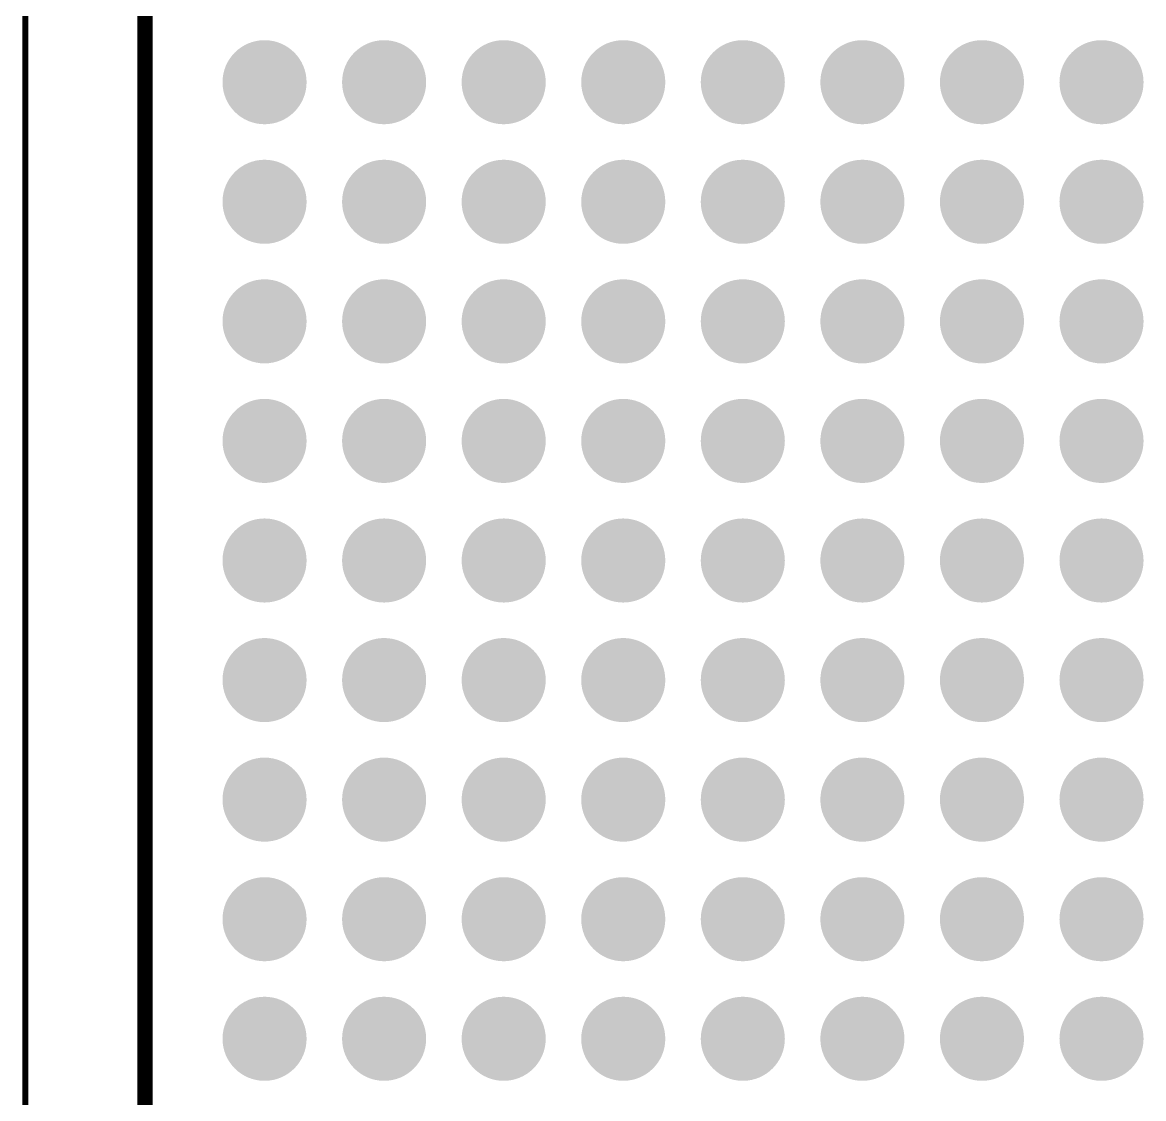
# Model space of a CAD drawing. Header units: inches. Extents: x -6.4 to 91.8, y -6.4 to 92.5.
# Drawn here: x 27.95 to 37.32, y 28.6 to 37.6 of the extents above; entities that cross this region are included whole.
import ezdxf

# ---------------------------------------------------------------- set-up
doc = ezdxf.new("R2010")
doc.units = ezdxf.units.IN
for name, color, linetype in [('Mechanical 13', 56, 'Continuous'), ('Mechanical 15', 56, 'Continuous'), ('TOP', 1, 'Continuous'), ('Top Paste', 8, 'Continuous'), ('Top Solder', 216, 'Continuous')]:
    doc.layers.add(name, color=color, linetype=linetype)

msp = doc.modelspace()

# ---------------------------------------------------------------- hatches: boundary and pattern name
at = {"layer": 'TOP'}
h = msp.add_hatch(color=1, dxfattribs=at)
edge = h.paths.add_edge_path()
edge.add_arc((29.972, 37.102), 0.25, 0, 360)
h = msp.add_hatch(color=1, dxfattribs=at)
edge = h.paths.add_edge_path()
edge.add_arc((30.972, 37.102), 0.25, 0, 360)
h = msp.add_hatch(color=1, dxfattribs=at)
edge = h.paths.add_edge_path()
edge.add_arc((31.972, 37.102), 0.25, 0, 360)
h = msp.add_hatch(color=1, dxfattribs=at)
edge = h.paths.add_edge_path()
edge.add_arc((32.972, 37.102), 0.25, 0, 360)
h = msp.add_hatch(color=1, dxfattribs=at)
edge = h.paths.add_edge_path()
edge.add_arc((33.972, 37.102), 0.25, 0, 360)
h = msp.add_hatch(color=1, dxfattribs=at)
edge = h.paths.add_edge_path()
edge.add_arc((34.972, 37.102), 0.25, 0, 360)
h = msp.add_hatch(color=1, dxfattribs=at)
edge = h.paths.add_edge_path()
edge.add_arc((35.972, 37.102), 0.25, 0, 360)
h = msp.add_hatch(color=1, dxfattribs=at)
edge = h.paths.add_edge_path()
edge.add_arc((36.972, 37.102), 0.25, 0, 360)
h = msp.add_hatch(color=1, dxfattribs=at)
edge = h.paths.add_edge_path()
edge.add_arc((29.972, 36.102), 0.25, 0, 360)
h = msp.add_hatch(color=1, dxfattribs=at)
edge = h.paths.add_edge_path()
edge.add_arc((30.972, 36.102), 0.25, 0, 360)
h = msp.add_hatch(color=1, dxfattribs=at)
edge = h.paths.add_edge_path()
edge.add_arc((31.972, 36.102), 0.25, 0, 360)
h = msp.add_hatch(color=1, dxfattribs=at)
edge = h.paths.add_edge_path()
edge.add_arc((32.972, 36.102), 0.25, 0, 360)
h = msp.add_hatch(color=1, dxfattribs=at)
edge = h.paths.add_edge_path()
edge.add_arc((33.972, 36.102), 0.25, 0, 360)
h = msp.add_hatch(color=1, dxfattribs=at)
edge = h.paths.add_edge_path()
edge.add_arc((34.972, 36.102), 0.25, 0, 360)
h = msp.add_hatch(color=1, dxfattribs=at)
edge = h.paths.add_edge_path()
edge.add_arc((35.972, 36.102), 0.25, 0, 360)
h = msp.add_hatch(color=1, dxfattribs=at)
edge = h.paths.add_edge_path()
edge.add_arc((36.972, 36.102), 0.25, 0, 360)
h = msp.add_hatch(color=1, dxfattribs=at)
edge = h.paths.add_edge_path()
edge.add_arc((29.972, 35.102), 0.25, 0, 360)
h = msp.add_hatch(color=1, dxfattribs=at)
edge = h.paths.add_edge_path()
edge.add_arc((30.972, 35.102), 0.25, 0, 360)
h = msp.add_hatch(color=1, dxfattribs=at)
edge = h.paths.add_edge_path()
edge.add_arc((31.972, 35.102), 0.25, 0, 360)
h = msp.add_hatch(color=1, dxfattribs=at)
edge = h.paths.add_edge_path()
edge.add_arc((32.972, 35.102), 0.25, 0, 360)
h = msp.add_hatch(color=1, dxfattribs=at)
edge = h.paths.add_edge_path()
edge.add_arc((33.972, 35.102), 0.25, 0, 360)
h = msp.add_hatch(color=1, dxfattribs=at)
edge = h.paths.add_edge_path()
edge.add_arc((34.972, 35.102), 0.25, 0, 360)
h = msp.add_hatch(color=1, dxfattribs=at)
edge = h.paths.add_edge_path()
edge.add_arc((35.972, 35.102), 0.25, 0, 360)
h = msp.add_hatch(color=1, dxfattribs=at)
edge = h.paths.add_edge_path()
edge.add_arc((36.972, 35.102), 0.25, 0, 360)
h = msp.add_hatch(color=1, dxfattribs=at)
edge = h.paths.add_edge_path()
edge.add_arc((29.972, 34.102), 0.25, 0, 360)
h = msp.add_hatch(color=1, dxfattribs=at)
edge = h.paths.add_edge_path()
edge.add_arc((30.972, 34.102), 0.25, 0, 360)
h = msp.add_hatch(color=1, dxfattribs=at)
edge = h.paths.add_edge_path()
edge.add_arc((31.972, 34.102), 0.25, 0, 360)
h = msp.add_hatch(color=1, dxfattribs=at)
edge = h.paths.add_edge_path()
edge.add_arc((32.972, 34.102), 0.25, 0, 360)
h = msp.add_hatch(color=1, dxfattribs=at)
edge = h.paths.add_edge_path()
edge.add_arc((33.972, 34.102), 0.25, 0, 360)
h = msp.add_hatch(color=1, dxfattribs=at)
edge = h.paths.add_edge_path()
edge.add_arc((34.972, 34.102), 0.25, 0, 360)
h = msp.add_hatch(color=1, dxfattribs=at)
edge = h.paths.add_edge_path()
edge.add_arc((35.972, 34.102), 0.25, 0, 360)
h = msp.add_hatch(color=1, dxfattribs=at)
edge = h.paths.add_edge_path()
edge.add_arc((36.972, 34.102), 0.25, 0, 360)
h = msp.add_hatch(color=1, dxfattribs=at)
edge = h.paths.add_edge_path()
edge.add_arc((29.972, 33.102), 0.25, 0, 360)
h = msp.add_hatch(color=1, dxfattribs=at)
edge = h.paths.add_edge_path()
edge.add_arc((30.972, 33.102), 0.25, 0, 360)
h = msp.add_hatch(color=1, dxfattribs=at)
edge = h.paths.add_edge_path()
edge.add_arc((31.972, 33.102), 0.25, 0, 360)
h = msp.add_hatch(color=1, dxfattribs=at)
edge = h.paths.add_edge_path()
edge.add_arc((32.972, 33.102), 0.25, 0, 360)
h = msp.add_hatch(color=1, dxfattribs=at)
edge = h.paths.add_edge_path()
edge.add_arc((33.972, 33.102), 0.25, 0, 360)
h = msp.add_hatch(color=1, dxfattribs=at)
edge = h.paths.add_edge_path()
edge.add_arc((34.972, 33.102), 0.25, 0, 360)
h = msp.add_hatch(color=1, dxfattribs=at)
edge = h.paths.add_edge_path()
edge.add_arc((35.972, 33.102), 0.25, 0, 360)
h = msp.add_hatch(color=1, dxfattribs=at)
edge = h.paths.add_edge_path()
edge.add_arc((36.972, 33.102), 0.25, 0, 360)
h = msp.add_hatch(color=1, dxfattribs=at)
edge = h.paths.add_edge_path()
edge.add_arc((29.972, 32.102), 0.25, 0, 360)
h = msp.add_hatch(color=1, dxfattribs=at)
edge = h.paths.add_edge_path()
edge.add_arc((30.972, 32.102), 0.25, 0, 360)
h = msp.add_hatch(color=1, dxfattribs=at)
edge = h.paths.add_edge_path()
edge.add_arc((31.972, 32.102), 0.25, 0, 360)
h = msp.add_hatch(color=1, dxfattribs=at)
edge = h.paths.add_edge_path()
edge.add_arc((32.972, 32.102), 0.25, 0, 360)
h = msp.add_hatch(color=1, dxfattribs=at)
edge = h.paths.add_edge_path()
edge.add_arc((33.972, 32.102), 0.25, 0, 360)
h = msp.add_hatch(color=1, dxfattribs=at)
edge = h.paths.add_edge_path()
edge.add_arc((34.972, 32.102), 0.25, 0, 360)
h = msp.add_hatch(color=1, dxfattribs=at)
edge = h.paths.add_edge_path()
edge.add_arc((35.972, 32.102), 0.25, 0, 360)
h = msp.add_hatch(color=1, dxfattribs=at)
edge = h.paths.add_edge_path()
edge.add_arc((36.972, 32.102), 0.25, 0, 360)
h = msp.add_hatch(color=1, dxfattribs=at)
edge = h.paths.add_edge_path()
edge.add_arc((29.972, 31.102), 0.25, 0, 360)
h = msp.add_hatch(color=1, dxfattribs=at)
edge = h.paths.add_edge_path()
edge.add_arc((30.972, 31.102), 0.25, 0, 360)
h = msp.add_hatch(color=1, dxfattribs=at)
edge = h.paths.add_edge_path()
edge.add_arc((31.972, 31.102), 0.25, 0, 360)
h = msp.add_hatch(color=1, dxfattribs=at)
edge = h.paths.add_edge_path()
edge.add_arc((32.972, 31.102), 0.25, 0, 360)
h = msp.add_hatch(color=1, dxfattribs=at)
edge = h.paths.add_edge_path()
edge.add_arc((33.972, 31.102), 0.25, 0, 360)
h = msp.add_hatch(color=1, dxfattribs=at)
edge = h.paths.add_edge_path()
edge.add_arc((34.972, 31.102), 0.25, 0, 360)
h = msp.add_hatch(color=1, dxfattribs=at)
edge = h.paths.add_edge_path()
edge.add_arc((35.972, 31.102), 0.25, 0, 360)
h = msp.add_hatch(color=1, dxfattribs=at)
edge = h.paths.add_edge_path()
edge.add_arc((36.972, 31.102), 0.25, 0, 360)
h = msp.add_hatch(color=1, dxfattribs=at)
edge = h.paths.add_edge_path()
edge.add_arc((29.972, 30.102), 0.25, 0, 360)
h = msp.add_hatch(color=1, dxfattribs=at)
edge = h.paths.add_edge_path()
edge.add_arc((30.972, 30.102), 0.25, 0, 360)
h = msp.add_hatch(color=1, dxfattribs=at)
edge = h.paths.add_edge_path()
edge.add_arc((31.972, 30.102), 0.25, 0, 360)
h = msp.add_hatch(color=1, dxfattribs=at)
edge = h.paths.add_edge_path()
edge.add_arc((32.972, 30.102), 0.25, 0, 360)
h = msp.add_hatch(color=1, dxfattribs=at)
edge = h.paths.add_edge_path()
edge.add_arc((33.972, 30.102), 0.25, 0, 360)
h = msp.add_hatch(color=1, dxfattribs=at)
edge = h.paths.add_edge_path()
edge.add_arc((34.972, 30.102), 0.25, 0, 360)
h = msp.add_hatch(color=1, dxfattribs=at)
edge = h.paths.add_edge_path()
edge.add_arc((35.972, 30.102), 0.25, 0, 360)
h = msp.add_hatch(color=1, dxfattribs=at)
edge = h.paths.add_edge_path()
edge.add_arc((36.972, 30.102), 0.25, 0, 360)
h = msp.add_hatch(color=1, dxfattribs=at)
edge = h.paths.add_edge_path()
edge.add_arc((29.972, 29.102), 0.25, 0, 360)
h = msp.add_hatch(color=1, dxfattribs=at)
edge = h.paths.add_edge_path()
edge.add_arc((30.972, 29.102), 0.25, 0, 360)
h = msp.add_hatch(color=1, dxfattribs=at)
edge = h.paths.add_edge_path()
edge.add_arc((31.972, 29.102), 0.25, 0, 360)
h = msp.add_hatch(color=1, dxfattribs=at)
edge = h.paths.add_edge_path()
edge.add_arc((32.972, 29.102), 0.25, 0, 360)
h = msp.add_hatch(color=1, dxfattribs=at)
edge = h.paths.add_edge_path()
edge.add_arc((33.972, 29.102), 0.25, 0, 360)
h = msp.add_hatch(color=1, dxfattribs=at)
edge = h.paths.add_edge_path()
edge.add_arc((34.972, 29.102), 0.25, 0, 360)
h = msp.add_hatch(color=1, dxfattribs=at)
edge = h.paths.add_edge_path()
edge.add_arc((35.972, 29.102), 0.25, 0, 360)
h = msp.add_hatch(color=1, dxfattribs=at)
edge = h.paths.add_edge_path()
edge.add_arc((36.972, 29.102), 0.25, 0, 360)
at = {"layer": 'Top Paste'}
h = msp.add_hatch(color=8, dxfattribs=at)
edge = h.paths.add_edge_path()
edge.add_arc((29.972, 37.102), 0.25, 0, 360)
h = msp.add_hatch(color=8, dxfattribs=at)
edge = h.paths.add_edge_path()
edge.add_arc((30.972, 37.102), 0.25, 0, 360)
h = msp.add_hatch(color=8, dxfattribs=at)
edge = h.paths.add_edge_path()
edge.add_arc((31.972, 37.102), 0.25, 0, 360)
h = msp.add_hatch(color=8, dxfattribs=at)
edge = h.paths.add_edge_path()
edge.add_arc((32.972, 37.102), 0.25, 0, 360)
h = msp.add_hatch(color=8, dxfattribs=at)
edge = h.paths.add_edge_path()
edge.add_arc((33.972, 37.102), 0.25, 0, 360)
h = msp.add_hatch(color=8, dxfattribs=at)
edge = h.paths.add_edge_path()
edge.add_arc((34.972, 37.102), 0.25, 0, 360)
h = msp.add_hatch(color=8, dxfattribs=at)
edge = h.paths.add_edge_path()
edge.add_arc((35.972, 37.102), 0.25, 0, 360)
h = msp.add_hatch(color=8, dxfattribs=at)
edge = h.paths.add_edge_path()
edge.add_arc((36.972, 37.102), 0.25, 0, 360)
h = msp.add_hatch(color=8, dxfattribs=at)
edge = h.paths.add_edge_path()
edge.add_arc((29.972, 36.102), 0.25, 0, 360)
h = msp.add_hatch(color=8, dxfattribs=at)
edge = h.paths.add_edge_path()
edge.add_arc((30.972, 36.102), 0.25, 0, 360)
h = msp.add_hatch(color=8, dxfattribs=at)
edge = h.paths.add_edge_path()
edge.add_arc((31.972, 36.102), 0.25, 0, 360)
h = msp.add_hatch(color=8, dxfattribs=at)
edge = h.paths.add_edge_path()
edge.add_arc((32.972, 36.102), 0.25, 0, 360)
h = msp.add_hatch(color=8, dxfattribs=at)
edge = h.paths.add_edge_path()
edge.add_arc((33.972, 36.102), 0.25, 0, 360)
h = msp.add_hatch(color=8, dxfattribs=at)
edge = h.paths.add_edge_path()
edge.add_arc((34.972, 36.102), 0.25, 0, 360)
h = msp.add_hatch(color=8, dxfattribs=at)
edge = h.paths.add_edge_path()
edge.add_arc((35.972, 36.102), 0.25, 0, 360)
h = msp.add_hatch(color=8, dxfattribs=at)
edge = h.paths.add_edge_path()
edge.add_arc((36.972, 36.102), 0.25, 0, 360)
h = msp.add_hatch(color=8, dxfattribs=at)
edge = h.paths.add_edge_path()
edge.add_arc((29.972, 35.102), 0.25, 0, 360)
h = msp.add_hatch(color=8, dxfattribs=at)
edge = h.paths.add_edge_path()
edge.add_arc((30.972, 35.102), 0.25, 0, 360)
h = msp.add_hatch(color=8, dxfattribs=at)
edge = h.paths.add_edge_path()
edge.add_arc((31.972, 35.102), 0.25, 0, 360)
h = msp.add_hatch(color=8, dxfattribs=at)
edge = h.paths.add_edge_path()
edge.add_arc((32.972, 35.102), 0.25, 0, 360)
h = msp.add_hatch(color=8, dxfattribs=at)
edge = h.paths.add_edge_path()
edge.add_arc((33.972, 35.102), 0.25, 0, 360)
h = msp.add_hatch(color=8, dxfattribs=at)
edge = h.paths.add_edge_path()
edge.add_arc((34.972, 35.102), 0.25, 0, 360)
h = msp.add_hatch(color=8, dxfattribs=at)
edge = h.paths.add_edge_path()
edge.add_arc((35.972, 35.102), 0.25, 0, 360)
h = msp.add_hatch(color=8, dxfattribs=at)
edge = h.paths.add_edge_path()
edge.add_arc((36.972, 35.102), 0.25, 0, 360)
h = msp.add_hatch(color=8, dxfattribs=at)
edge = h.paths.add_edge_path()
edge.add_arc((29.972, 34.102), 0.25, 0, 360)
h = msp.add_hatch(color=8, dxfattribs=at)
edge = h.paths.add_edge_path()
edge.add_arc((30.972, 34.102), 0.25, 0, 360)
h = msp.add_hatch(color=8, dxfattribs=at)
edge = h.paths.add_edge_path()
edge.add_arc((31.972, 34.102), 0.25, 0, 360)
h = msp.add_hatch(color=8, dxfattribs=at)
edge = h.paths.add_edge_path()
edge.add_arc((32.972, 34.102), 0.25, 0, 360)
h = msp.add_hatch(color=8, dxfattribs=at)
edge = h.paths.add_edge_path()
edge.add_arc((33.972, 34.102), 0.25, 0, 360)
h = msp.add_hatch(color=8, dxfattribs=at)
edge = h.paths.add_edge_path()
edge.add_arc((34.972, 34.102), 0.25, 0, 360)
h = msp.add_hatch(color=8, dxfattribs=at)
edge = h.paths.add_edge_path()
edge.add_arc((35.972, 34.102), 0.25, 0, 360)
h = msp.add_hatch(color=8, dxfattribs=at)
edge = h.paths.add_edge_path()
edge.add_arc((36.972, 34.102), 0.25, 0, 360)
h = msp.add_hatch(color=8, dxfattribs=at)
edge = h.paths.add_edge_path()
edge.add_arc((29.972, 33.102), 0.25, 0, 360)
h = msp.add_hatch(color=8, dxfattribs=at)
edge = h.paths.add_edge_path()
edge.add_arc((30.972, 33.102), 0.25, 0, 360)
h = msp.add_hatch(color=8, dxfattribs=at)
edge = h.paths.add_edge_path()
edge.add_arc((31.972, 33.102), 0.25, 0, 360)
h = msp.add_hatch(color=8, dxfattribs=at)
edge = h.paths.add_edge_path()
edge.add_arc((32.972, 33.102), 0.25, 0, 360)
h = msp.add_hatch(color=8, dxfattribs=at)
edge = h.paths.add_edge_path()
edge.add_arc((33.972, 33.102), 0.25, 0, 360)
h = msp.add_hatch(color=8, dxfattribs=at)
edge = h.paths.add_edge_path()
edge.add_arc((34.972, 33.102), 0.25, 0, 360)
h = msp.add_hatch(color=8, dxfattribs=at)
edge = h.paths.add_edge_path()
edge.add_arc((35.972, 33.102), 0.25, 0, 360)
h = msp.add_hatch(color=8, dxfattribs=at)
edge = h.paths.add_edge_path()
edge.add_arc((36.972, 33.102), 0.25, 0, 360)
h = msp.add_hatch(color=8, dxfattribs=at)
edge = h.paths.add_edge_path()
edge.add_arc((29.972, 32.102), 0.25, 0, 360)
h = msp.add_hatch(color=8, dxfattribs=at)
edge = h.paths.add_edge_path()
edge.add_arc((30.972, 32.102), 0.25, 0, 360)
h = msp.add_hatch(color=8, dxfattribs=at)
edge = h.paths.add_edge_path()
edge.add_arc((31.972, 32.102), 0.25, 0, 360)
h = msp.add_hatch(color=8, dxfattribs=at)
edge = h.paths.add_edge_path()
edge.add_arc((32.972, 32.102), 0.25, 0, 360)
h = msp.add_hatch(color=8, dxfattribs=at)
edge = h.paths.add_edge_path()
edge.add_arc((33.972, 32.102), 0.25, 0, 360)
h = msp.add_hatch(color=8, dxfattribs=at)
edge = h.paths.add_edge_path()
edge.add_arc((34.972, 32.102), 0.25, 0, 360)
h = msp.add_hatch(color=8, dxfattribs=at)
edge = h.paths.add_edge_path()
edge.add_arc((35.972, 32.102), 0.25, 0, 360)
h = msp.add_hatch(color=8, dxfattribs=at)
edge = h.paths.add_edge_path()
edge.add_arc((36.972, 32.102), 0.25, 0, 360)
h = msp.add_hatch(color=8, dxfattribs=at)
edge = h.paths.add_edge_path()
edge.add_arc((29.972, 31.102), 0.25, 0, 360)
h = msp.add_hatch(color=8, dxfattribs=at)
edge = h.paths.add_edge_path()
edge.add_arc((30.972, 31.102), 0.25, 0, 360)
h = msp.add_hatch(color=8, dxfattribs=at)
edge = h.paths.add_edge_path()
edge.add_arc((31.972, 31.102), 0.25, 0, 360)
h = msp.add_hatch(color=8, dxfattribs=at)
edge = h.paths.add_edge_path()
edge.add_arc((32.972, 31.102), 0.25, 0, 360)
h = msp.add_hatch(color=8, dxfattribs=at)
edge = h.paths.add_edge_path()
edge.add_arc((33.972, 31.102), 0.25, 0, 360)
h = msp.add_hatch(color=8, dxfattribs=at)
edge = h.paths.add_edge_path()
edge.add_arc((34.972, 31.102), 0.25, 0, 360)
h = msp.add_hatch(color=8, dxfattribs=at)
edge = h.paths.add_edge_path()
edge.add_arc((35.972, 31.102), 0.25, 0, 360)
h = msp.add_hatch(color=8, dxfattribs=at)
edge = h.paths.add_edge_path()
edge.add_arc((36.972, 31.102), 0.25, 0, 360)
h = msp.add_hatch(color=8, dxfattribs=at)
edge = h.paths.add_edge_path()
edge.add_arc((29.972, 30.102), 0.25, 0, 360)
h = msp.add_hatch(color=8, dxfattribs=at)
edge = h.paths.add_edge_path()
edge.add_arc((30.972, 30.102), 0.25, 0, 360)
h = msp.add_hatch(color=8, dxfattribs=at)
edge = h.paths.add_edge_path()
edge.add_arc((31.972, 30.102), 0.25, 0, 360)
h = msp.add_hatch(color=8, dxfattribs=at)
edge = h.paths.add_edge_path()
edge.add_arc((32.972, 30.102), 0.25, 0, 360)
h = msp.add_hatch(color=8, dxfattribs=at)
edge = h.paths.add_edge_path()
edge.add_arc((33.972, 30.102), 0.25, 0, 360)
h = msp.add_hatch(color=8, dxfattribs=at)
edge = h.paths.add_edge_path()
edge.add_arc((34.972, 30.102), 0.25, 0, 360)
h = msp.add_hatch(color=8, dxfattribs=at)
edge = h.paths.add_edge_path()
edge.add_arc((35.972, 30.102), 0.25, 0, 360)
h = msp.add_hatch(color=8, dxfattribs=at)
edge = h.paths.add_edge_path()
edge.add_arc((36.972, 30.102), 0.25, 0, 360)
h = msp.add_hatch(color=8, dxfattribs=at)
edge = h.paths.add_edge_path()
edge.add_arc((29.972, 29.102), 0.25, 0, 360)
h = msp.add_hatch(color=8, dxfattribs=at)
edge = h.paths.add_edge_path()
edge.add_arc((30.972, 29.102), 0.25, 0, 360)
h = msp.add_hatch(color=8, dxfattribs=at)
edge = h.paths.add_edge_path()
edge.add_arc((31.972, 29.102), 0.25, 0, 360)
h = msp.add_hatch(color=8, dxfattribs=at)
edge = h.paths.add_edge_path()
edge.add_arc((32.972, 29.102), 0.25, 0, 360)
h = msp.add_hatch(color=8, dxfattribs=at)
edge = h.paths.add_edge_path()
edge.add_arc((33.972, 29.102), 0.25, 0, 360)
h = msp.add_hatch(color=8, dxfattribs=at)
edge = h.paths.add_edge_path()
edge.add_arc((34.972, 29.102), 0.25, 0, 360)
h = msp.add_hatch(color=8, dxfattribs=at)
edge = h.paths.add_edge_path()
edge.add_arc((35.972, 29.102), 0.25, 0, 360)
h = msp.add_hatch(color=8, dxfattribs=at)
edge = h.paths.add_edge_path()
edge.add_arc((36.972, 29.102), 0.25, 0, 360)
at = {"layer": 'Top Solder'}
h = msp.add_hatch(color=216, dxfattribs=at)
edge = h.paths.add_edge_path()
edge.add_arc((29.972, 37.102), 0.3516, 0, 360)
h = msp.add_hatch(color=216, dxfattribs=at)
edge = h.paths.add_edge_path()
edge.add_arc((30.972, 37.102), 0.3516, 0, 360)
h = msp.add_hatch(color=216, dxfattribs=at)
edge = h.paths.add_edge_path()
edge.add_arc((31.972, 37.102), 0.3516, 0, 360)
h = msp.add_hatch(color=216, dxfattribs=at)
edge = h.paths.add_edge_path()
edge.add_arc((32.972, 37.102), 0.3516, 0, 360)
h = msp.add_hatch(color=216, dxfattribs=at)
edge = h.paths.add_edge_path()
edge.add_arc((33.972, 37.102), 0.3516, 0, 360)
h = msp.add_hatch(color=216, dxfattribs=at)
edge = h.paths.add_edge_path()
edge.add_arc((34.972, 37.102), 0.3516, 0, 360)
h = msp.add_hatch(color=216, dxfattribs=at)
edge = h.paths.add_edge_path()
edge.add_arc((35.972, 37.102), 0.3516, 0, 360)
h = msp.add_hatch(color=216, dxfattribs=at)
edge = h.paths.add_edge_path()
edge.add_arc((36.972, 37.102), 0.3516, 0, 360)
h = msp.add_hatch(color=216, dxfattribs=at)
edge = h.paths.add_edge_path()
edge.add_arc((29.972, 36.102), 0.3516, 0, 360)
h = msp.add_hatch(color=216, dxfattribs=at)
edge = h.paths.add_edge_path()
edge.add_arc((30.972, 36.102), 0.3516, 0, 360)
h = msp.add_hatch(color=216, dxfattribs=at)
edge = h.paths.add_edge_path()
edge.add_arc((31.972, 36.102), 0.3516, 0, 360)
h = msp.add_hatch(color=216, dxfattribs=at)
edge = h.paths.add_edge_path()
edge.add_arc((32.972, 36.102), 0.3516, 0, 360)
h = msp.add_hatch(color=216, dxfattribs=at)
edge = h.paths.add_edge_path()
edge.add_arc((33.972, 36.102), 0.3516, 0, 360)
h = msp.add_hatch(color=216, dxfattribs=at)
edge = h.paths.add_edge_path()
edge.add_arc((34.972, 36.102), 0.3516, 0, 360)
h = msp.add_hatch(color=216, dxfattribs=at)
edge = h.paths.add_edge_path()
edge.add_arc((35.972, 36.102), 0.3516, 0, 360)
h = msp.add_hatch(color=216, dxfattribs=at)
edge = h.paths.add_edge_path()
edge.add_arc((36.972, 36.102), 0.3516, 0, 360)
h = msp.add_hatch(color=216, dxfattribs=at)
edge = h.paths.add_edge_path()
edge.add_arc((29.972, 35.102), 0.3516, 0, 360)
h = msp.add_hatch(color=216, dxfattribs=at)
edge = h.paths.add_edge_path()
edge.add_arc((30.972, 35.102), 0.3516, 0, 360)
h = msp.add_hatch(color=216, dxfattribs=at)
edge = h.paths.add_edge_path()
edge.add_arc((31.972, 35.102), 0.3516, 0, 360)
h = msp.add_hatch(color=216, dxfattribs=at)
edge = h.paths.add_edge_path()
edge.add_arc((32.972, 35.102), 0.3516, 0, 360)
h = msp.add_hatch(color=216, dxfattribs=at)
edge = h.paths.add_edge_path()
edge.add_arc((33.972, 35.102), 0.3516, 0, 360)
h = msp.add_hatch(color=216, dxfattribs=at)
edge = h.paths.add_edge_path()
edge.add_arc((34.972, 35.102), 0.3516, 0, 360)
h = msp.add_hatch(color=216, dxfattribs=at)
edge = h.paths.add_edge_path()
edge.add_arc((35.972, 35.102), 0.3516, 0, 360)
h = msp.add_hatch(color=216, dxfattribs=at)
edge = h.paths.add_edge_path()
edge.add_arc((36.972, 35.102), 0.3516, 0, 360)
h = msp.add_hatch(color=216, dxfattribs=at)
edge = h.paths.add_edge_path()
edge.add_arc((29.972, 34.102), 0.3516, 0, 360)
h = msp.add_hatch(color=216, dxfattribs=at)
edge = h.paths.add_edge_path()
edge.add_arc((30.972, 34.102), 0.3516, 0, 360)
h = msp.add_hatch(color=216, dxfattribs=at)
edge = h.paths.add_edge_path()
edge.add_arc((31.972, 34.102), 0.3516, 0, 360)
h = msp.add_hatch(color=216, dxfattribs=at)
edge = h.paths.add_edge_path()
edge.add_arc((32.972, 34.102), 0.3516, 0, 360)
h = msp.add_hatch(color=216, dxfattribs=at)
edge = h.paths.add_edge_path()
edge.add_arc((33.972, 34.102), 0.3516, 0, 360)
h = msp.add_hatch(color=216, dxfattribs=at)
edge = h.paths.add_edge_path()
edge.add_arc((34.972, 34.102), 0.3516, 0, 360)
h = msp.add_hatch(color=216, dxfattribs=at)
edge = h.paths.add_edge_path()
edge.add_arc((35.972, 34.102), 0.3516, 0, 360)
h = msp.add_hatch(color=216, dxfattribs=at)
edge = h.paths.add_edge_path()
edge.add_arc((36.972, 34.102), 0.3516, 0, 360)
h = msp.add_hatch(color=216, dxfattribs=at)
edge = h.paths.add_edge_path()
edge.add_arc((29.972, 33.102), 0.3516, 0, 360)
h = msp.add_hatch(color=216, dxfattribs=at)
edge = h.paths.add_edge_path()
edge.add_arc((30.972, 33.102), 0.3516, 0, 360)
h = msp.add_hatch(color=216, dxfattribs=at)
edge = h.paths.add_edge_path()
edge.add_arc((31.972, 33.102), 0.3516, 0, 360)
h = msp.add_hatch(color=216, dxfattribs=at)
edge = h.paths.add_edge_path()
edge.add_arc((32.972, 33.102), 0.3516, 0, 360)
h = msp.add_hatch(color=216, dxfattribs=at)
edge = h.paths.add_edge_path()
edge.add_arc((33.972, 33.102), 0.3516, 0, 360)
h = msp.add_hatch(color=216, dxfattribs=at)
edge = h.paths.add_edge_path()
edge.add_arc((34.972, 33.102), 0.3516, 0, 360)
h = msp.add_hatch(color=216, dxfattribs=at)
edge = h.paths.add_edge_path()
edge.add_arc((35.972, 33.102), 0.3516, 0, 360)
h = msp.add_hatch(color=216, dxfattribs=at)
edge = h.paths.add_edge_path()
edge.add_arc((36.972, 33.102), 0.3516, 0, 360)
h = msp.add_hatch(color=216, dxfattribs=at)
edge = h.paths.add_edge_path()
edge.add_arc((29.972, 32.102), 0.3516, 0, 360)
h = msp.add_hatch(color=216, dxfattribs=at)
edge = h.paths.add_edge_path()
edge.add_arc((30.972, 32.102), 0.3516, 0, 360)
h = msp.add_hatch(color=216, dxfattribs=at)
edge = h.paths.add_edge_path()
edge.add_arc((31.972, 32.102), 0.3516, 0, 360)
h = msp.add_hatch(color=216, dxfattribs=at)
edge = h.paths.add_edge_path()
edge.add_arc((32.972, 32.102), 0.3516, 0, 360)
h = msp.add_hatch(color=216, dxfattribs=at)
edge = h.paths.add_edge_path()
edge.add_arc((33.972, 32.102), 0.3516, 0, 360)
h = msp.add_hatch(color=216, dxfattribs=at)
edge = h.paths.add_edge_path()
edge.add_arc((34.972, 32.102), 0.3516, 0, 360)
h = msp.add_hatch(color=216, dxfattribs=at)
edge = h.paths.add_edge_path()
edge.add_arc((35.972, 32.102), 0.3516, 0, 360)
h = msp.add_hatch(color=216, dxfattribs=at)
edge = h.paths.add_edge_path()
edge.add_arc((36.972, 32.102), 0.3516, 0, 360)
h = msp.add_hatch(color=216, dxfattribs=at)
edge = h.paths.add_edge_path()
edge.add_arc((29.972, 31.102), 0.3516, 0, 360)
h = msp.add_hatch(color=216, dxfattribs=at)
edge = h.paths.add_edge_path()
edge.add_arc((30.972, 31.102), 0.3516, 0, 360)
h = msp.add_hatch(color=216, dxfattribs=at)
edge = h.paths.add_edge_path()
edge.add_arc((31.972, 31.102), 0.3516, 0, 360)
h = msp.add_hatch(color=216, dxfattribs=at)
edge = h.paths.add_edge_path()
edge.add_arc((32.972, 31.102), 0.3516, 0, 360)
h = msp.add_hatch(color=216, dxfattribs=at)
edge = h.paths.add_edge_path()
edge.add_arc((33.972, 31.102), 0.3516, 0, 360)
h = msp.add_hatch(color=216, dxfattribs=at)
edge = h.paths.add_edge_path()
edge.add_arc((34.972, 31.102), 0.3516, 0, 360)
h = msp.add_hatch(color=216, dxfattribs=at)
edge = h.paths.add_edge_path()
edge.add_arc((35.972, 31.102), 0.3516, 0, 360)
h = msp.add_hatch(color=216, dxfattribs=at)
edge = h.paths.add_edge_path()
edge.add_arc((36.972, 31.102), 0.3516, 0, 360)
h = msp.add_hatch(color=216, dxfattribs=at)
edge = h.paths.add_edge_path()
edge.add_arc((29.972, 30.102), 0.3516, 0, 360)
h = msp.add_hatch(color=216, dxfattribs=at)
edge = h.paths.add_edge_path()
edge.add_arc((30.972, 30.102), 0.3516, 0, 360)
h = msp.add_hatch(color=216, dxfattribs=at)
edge = h.paths.add_edge_path()
edge.add_arc((31.972, 30.102), 0.3516, 0, 360)
h = msp.add_hatch(color=216, dxfattribs=at)
edge = h.paths.add_edge_path()
edge.add_arc((32.972, 30.102), 0.3516, 0, 360)
h = msp.add_hatch(color=216, dxfattribs=at)
edge = h.paths.add_edge_path()
edge.add_arc((33.972, 30.102), 0.3516, 0, 360)
h = msp.add_hatch(color=216, dxfattribs=at)
edge = h.paths.add_edge_path()
edge.add_arc((34.972, 30.102), 0.3516, 0, 360)
h = msp.add_hatch(color=216, dxfattribs=at)
edge = h.paths.add_edge_path()
edge.add_arc((35.972, 30.102), 0.3516, 0, 360)
h = msp.add_hatch(color=216, dxfattribs=at)
edge = h.paths.add_edge_path()
edge.add_arc((36.972, 30.102), 0.3516, 0, 360)
h = msp.add_hatch(color=216, dxfattribs=at)
edge = h.paths.add_edge_path()
edge.add_arc((29.972, 29.102), 0.3516, 0, 360)
h = msp.add_hatch(color=216, dxfattribs=at)
edge = h.paths.add_edge_path()
edge.add_arc((30.972, 29.102), 0.3516, 0, 360)
h = msp.add_hatch(color=216, dxfattribs=at)
edge = h.paths.add_edge_path()
edge.add_arc((31.972, 29.102), 0.3516, 0, 360)
h = msp.add_hatch(color=216, dxfattribs=at)
edge = h.paths.add_edge_path()
edge.add_arc((32.972, 29.102), 0.3516, 0, 360)
h = msp.add_hatch(color=216, dxfattribs=at)
edge = h.paths.add_edge_path()
edge.add_arc((33.972, 29.102), 0.3516, 0, 360)
h = msp.add_hatch(color=216, dxfattribs=at)
edge = h.paths.add_edge_path()
edge.add_arc((34.972, 29.102), 0.3516, 0, 360)
h = msp.add_hatch(color=216, dxfattribs=at)
edge = h.paths.add_edge_path()
edge.add_arc((35.972, 29.102), 0.3516, 0, 360)
h = msp.add_hatch(color=216, dxfattribs=at)
edge = h.paths.add_edge_path()
edge.add_arc((36.972, 29.102), 0.3516, 0, 360)

# ---------------------------------------------------------------- linework, layer by layer
at = {"layer": 'Mechanical 13'}
msp.add_lwpolyline([(28.972, 20.102, 0.127, 0.127, 0), (28.972, 55.102, 0.127, 0.127, 0)], format="xyseb", dxfattribs=at)
at = {"layer": 'Mechanical 15'}
msp.add_lwpolyline([(27.972, 19.102, 0.05, 0.05, 0), (27.972, 56.102, 0.05, 0.05, 0)], format="xyseb", dxfattribs=at)

doc.saveas('drawing.dxf')
